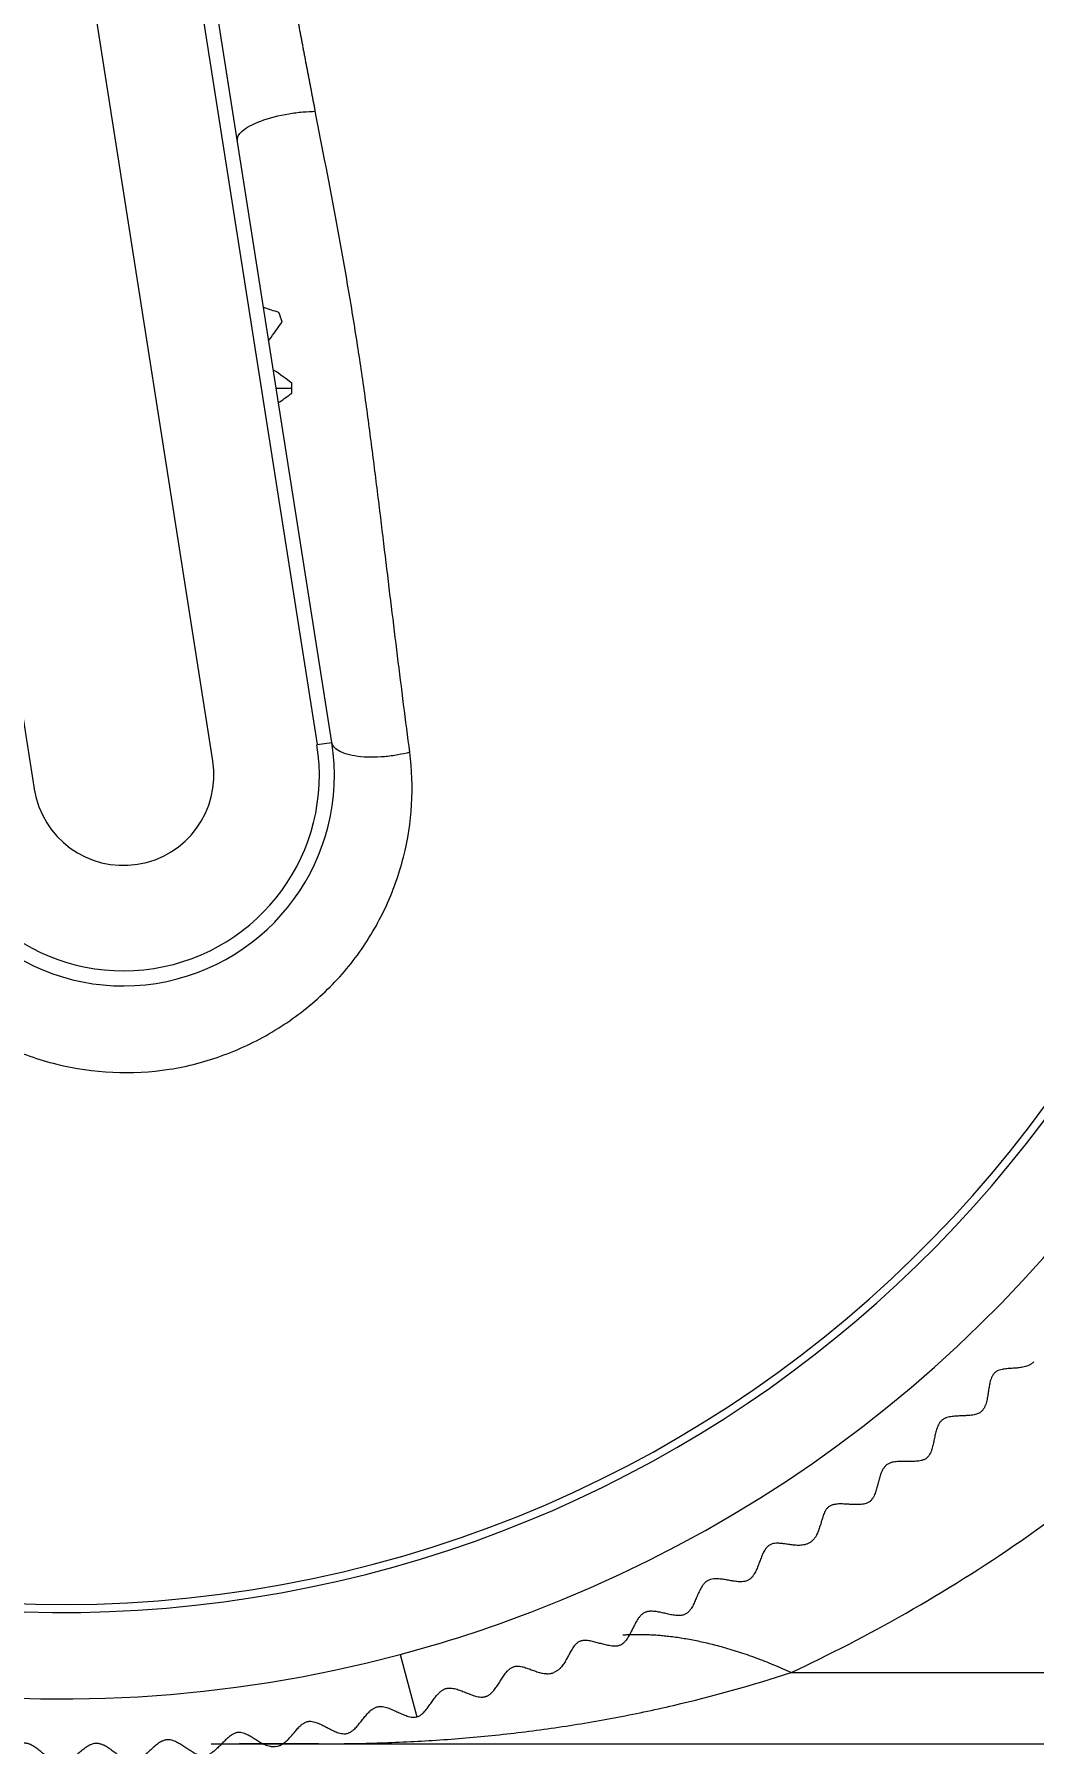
# Model space of a CAD drawing. Header units: millimetres. Extents: x -6909 to -4533, y -2578 to 782.
# Drawn here: x -4963.97 to -4947.39, y -1389.18 to -1360.81 of the extents above; entities that cross this region are included whole.
import ezdxf

# ---------------------------------------------------------------- set-up
doc = ezdxf.new("R2010")
doc.units = ezdxf.units.MM
doc.styles.get("Standard").update_dxf_attribs({"font": 'arial.ttf'})
doc.dimstyles.get("Standard").update_dxf_attribs({"dimtxt": 16, "dimasz": 16, "dimexe": 0.18, "dimexo": 0.0625, "dimgap": 3.5, "dimtad": 0, "dimdec": 1, "dimdsep": 46, "dimtxsty": 'Standard', "dimcen": 0.09, "dimclrd": 3, "dimclre": 3, "dimclrt": 3, "dimadec": 0, "dimazin": 0, "dimtfac": 1, "dimtdec": 1, "dimtofl": 0, "dimtmove": 0, "dimatfit": 3, "dimfxl": 1, "dimtolj": 1, "dimtzin": 0, "dimarcsym": 0})

# ---------------------------------------------------------------- blocks, each defined once
blk = doc.blocks.new('*D158')
at = {"color": 3, "lineweight": -2, "transparency": 16777216}
for p, q in [((-5035.062, -1299.136), (-5051.062, -1299.136)), ((-5035.062, -1373.323), (-5035.062, -1298.956)), ((-4918, -1299.136), (-5019.062, -1299.136)), ((-4902, -1393.622), (-4902, -1298.956))]:
    blk.add_line(p, q, dxfattribs=at)
at = {"color": 3, "lineweight": 18, "transparency": 16777216}
for points in [[(-5019.062, -1296.47), (-5019.062, -1301.803), (-5035.062, -1299.136)], [(-4918, -1296.47), (-4918, -1301.803), (-4902, -1299.136)]]:
    blk.add_solid(points, dxfattribs=at)
at = {"layer": 'Defpoints', "color": 0, "lineweight": 18, "transparency": 16777216}
for p in [(-4902, -1299.136), (-5035.062, -1373.386), (-4902, -1393.684)]:
    blk.add_point(p, dxfattribs=at)
at = {"color": 3, "lineweight": 18, "transparency": 16777216, "insert": (-5079.26, -1299.136), "char_height": 16, "attachment_point": 5}
blk.add_mtext('\\A1;133.1', dxfattribs=at)

msp = doc.modelspace()

# ---------------------------------------------------------------- linework, layer by layer
at = {"linetype": 'Continuous', "lineweight": 18}
for p, q in [((-4961.011, -1372.873), (-4964.885, -1348.175)), ((-4967.849, -1348.64), (-4963.975, -1373.338)), ((-4959.035, -1372.564), (-4962.661, -1349.45)), ((-4959.258, -1389.184), (-4902, -1389.184))]:
    msp.add_line(p, q, dxfattribs=at)
at = {"linetype": 'Continuous', "lineweight": 13}
for p, q in [((-4962.908, -1349.489), (-4959.282, -1372.602)), ((-4959.957, -1366.684), (-4959.7, -1366.684)), ((-4959.282, -1372.602), (-4959.035, -1372.564)), ((-4957.903, -1387.702), (-4957.627, -1388.737)), ((-4951.412, -1388), (-4902.494, -1388))]:
    msp.add_line(p, q, dxfattribs=at)
at = {"linetype": 'Continuous', "lineweight": 18}
for centre, radius, start, end in [((-4963.5, -1366.684), 21.75, 290.914, 104.914), ((-4963.5, -1366.684), 21.75, 104.914, 284.9124), ((-4963.5, -1366.684), 3.8, 16.7306, 19.2694), ((-4963.5, -1366.684), 3.8, 0, 1.2694), ((-4963.5, -1366.684), 3.8, 358.7306, 0), ((-4962.493, -1373.106), 3.5, 278.914, 8.914), ((-4962.493, -1373.106), 1.5, 188.914, 8.914), ((-4962.493, -1373.106), 3.5, 188.914, 278.914), ((-4963.5, -1366.684), 21.75, 284.9124, 290.914)]:
    msp.add_arc(centre, radius, start, end, dxfattribs=at)
at = {"linetype": 'Continuous', "lineweight": 13}
for centre, radius, start, end in [((-4963.5, -1366.684), 20.187, 8.914, 85.7398), ((-4963.5, -1366.684), 20.32, 278.914, 85.7398), ((-4963.5, -1366.684), 20.32, 112.0882, 278.914), ((-4963.5, -1366.684), 20.187, 278.914, 8.914), ((-4963.5, -1366.684), 20.187, 188.914, 278.914), ((-4962.493, -1373.106), 3.25, 278.914, 8.914), ((-4962.493, -1373.106), 3.25, 188.914, 278.914)]:
    msp.add_arc(centre, radius, start, end, dxfattribs=at)
at = {"linetype": 'Continuous', "lineweight": 18}
for points, knots in [([(-4965.527, -972.496), (-4965.525, -978.855), (-4965.381, -991.058), (-4964.772, -1008.622), (-4963.886, -1024.715), (-4962.81, -1039.416), (-4961.616, -1052.784), (-4960.368, -1064.87), (-4959.115, -1075.714), (-4957.793, -1086.218), (-4956.45, -1096.091), (-4955.149, -1105.05), (-4954.123, -1111.794), (-4953.38, -1116.523), (-4952.884, -1119.626), (-4952.484, -1122.097), (-4952.079, -1124.57), (-4951.597, -1127.476), (-4951.033, -1130.83), (-4950.384, -1134.629), (-4949.48, -1139.837), (-4948.286, -1146.553), (-4946.792, -1154.721), (-4945.172, -1163.347), (-4942.59, -1176.769), (-4938.861, -1195.43), (-4933.823, -1219.79), (-4929.131, -1242.149), (-4925.068, -1261.658), (-4921.87, -1277.241), (-4918.955, -1291.759), (-4916.346, -1305.107), (-4913.846, -1318.304), (-4911.516, -1331.073), (-4909.339, -1343.546), (-4907.56, -1354.213), (-4906.031, -1363.786), (-4904.615, -1373.024), (-4903.108, -1383.359), (-4901.468, -1395.35), (-4899.735, -1409.109), (-4897.972, -1424.713), (-4896.285, -1441.936), (-4894.804, -1460.262), (-4893.617, -1479.063), (-4892.77, -1497.949), (-4892.293, -1516.749), (-4892.219, -1533.792), (-4892.467, -1548.981), (-4892.942, -1562.292), (-4893.675, -1575.109), (-4894.638, -1586.947), (-4895.753, -1597.353), (-4896.907, -1606.053), (-4898.017, -1613.147), (-4898.94, -1618.319), (-4899.719, -1622.302), (-4900.531, -1626.175), (-4901.558, -1630.627), (-4902.868, -1635.672), (-4904.35, -1640.659), (-4905.972, -1645.297), (-4907.702, -1649.441), (-4909.399, -1652.768), (-4911.034, -1655.357), (-4912.231, -1656.904), (-4913.116, -1657.883), (-4913.839, -1658.592), (-4914.667, -1659.291), (-4915.668, -1659.96), (-4916.871, -1660.495), (-4917.776, -1660.638), (-4918.268, -1660.631)], [0, 0, 0, 0, 0.023949, 0.046088, 0.066568, 0.085487, 0.102899, 0.118833, 0.133296, 0.146286, 0.161296, 0.173638, 0.183277, 0.189363, 0.193434, 0.196311, 0.199768, 0.203866, 0.208609, 0.214, 0.220043, 0.230866, 0.24285, 0.255367, 0.268416, 0.301651, 0.337949, 0.377291, 0.402024, 0.425345, 0.446808, 0.466397, 0.484104, 0.504442, 0.52165, 0.537532, 0.549697, 0.561909, 0.576088, 0.59245, 0.611004, 0.631769, 0.654783, 0.678867, 0.702998, 0.727014, 0.750761, 0.774103, 0.791274, 0.808115, 0.824602, 0.840354, 0.854136, 0.865939, 0.87583, 0.883885, 0.888271, 0.89344, 0.901445, 0.909195, 0.918304, 0.927584, 0.93574, 0.945044, 0.952742, 0.959792, 0.963396, 0.967055, 0.971842, 0.978918, 0.988288, 1, 1, 1, 1]), ([(-4916.734, -1673.57), (-4915.784, -1673.489), (-4913.634, -1673.121), (-4910.545, -1671.999), (-4907.671, -1670.314), (-4905.5, -1668.603), (-4903.809, -1666.978), (-4902.417, -1665.435), (-4901.108, -1663.78), (-4899.823, -1661.949), (-4898.502, -1659.83), (-4897.008, -1657.115), (-4895.341, -1653.616), (-4893.528, -1649.125), (-4891.772, -1643.984), (-4890.214, -1638.672), (-4888.961, -1633.812), (-4888.012, -1629.74), (-4887.324, -1626.55), (-4886.619, -1623.086), (-4885.761, -1618.547), (-4884.671, -1612.075), (-4883.501, -1604.053), (-4882.324, -1594.357), (-4881.24, -1583.018), (-4880.352, -1570.445), (-4879.717, -1557.127), (-4879.269, -1540.648), (-4879.208, -1520.961), (-4879.727, -1498.181), (-4880.781, -1475.285), (-4882.318, -1452.615), (-4884.141, -1432.099), (-4886.039, -1414.295), (-4887.816, -1399.551), (-4889.524, -1386.632), (-4891.111, -1375.466), (-4892.578, -1365.695), (-4894.056, -1356.284), (-4895.647, -1346.57), (-4897.473, -1335.873), (-4899.571, -1324.063), (-4902.043, -1310.695), (-4904.932, -1295.656), (-4907.977, -1280.347), (-4911.109, -1264.98), (-4914.195, -1250.091), (-4917.332, -1235.091), (-4920.385, -1220.506), (-4923.291, -1206.536), (-4926.015, -1193.27), (-4928.551, -1180.682), (-4930.899, -1168.753), (-4933.079, -1157.353), (-4935.064, -1146.626), (-4936.784, -1136.995), (-4938.179, -1128.899), (-4939.135, -1123.167), (-4939.774, -1119.261), (-4940.306, -1115.957), (-4941.027, -1111.403), (-4942.035, -1104.842), (-4943.308, -1096.177), (-4944.641, -1086.51), (-4945.968, -1076.135), (-4947.235, -1065.358), (-4948.505, -1053.298), (-4949.726, -1039.916), (-4950.831, -1025.159), (-4951.744, -1008.966), (-4952.375, -991.25), (-4952.525, -978.925), (-4952.527, -972.496)], [0, 0, 0, 0, 0.007703, 0.017505, 0.025232, 0.032124, 0.0369, 0.041586, 0.046214, 0.05085, 0.055998, 0.06178, 0.069362, 0.077905, 0.087425, 0.096391, 0.103992, 0.110154, 0.114819, 0.118111, 0.125323, 0.134347, 0.14525, 0.158093, 0.172941, 0.189344, 0.206113, 0.223193, 0.251101, 0.279592, 0.308458, 0.337449, 0.366062, 0.387858, 0.407418, 0.424772, 0.439935, 0.452915, 0.464954, 0.478946, 0.493523, 0.510053, 0.529196, 0.550945, 0.575287, 0.596213, 0.618686, 0.64123, 0.662832, 0.683485, 0.703183, 0.721453, 0.738821, 0.755295, 0.770884, 0.784956, 0.796369, 0.805138, 0.809045, 0.812715, 0.818929, 0.827983, 0.839845, 0.854474, 0.867237, 0.881519, 0.897312, 0.914617, 0.933459, 0.953893, 0.976019, 1, 1, 1, 1]), ([(-4959.31, -1362.09), (-4959.314, -1362.066), (-4959.323, -1362.02), (-4959.336, -1361.95), (-4959.35, -1361.881), (-4959.363, -1361.812), (-4959.376, -1361.742), (-4959.389, -1361.673), (-4959.402, -1361.604), (-4959.416, -1361.536), (-4959.429, -1361.467), (-4959.442, -1361.398), (-4959.455, -1361.33), (-4959.468, -1361.262), (-4959.481, -1361.193), (-4959.494, -1361.125), (-4959.507, -1361.057), (-4959.52, -1360.99), (-4959.532, -1360.922), (-4959.545, -1360.854), (-4959.558, -1360.787), (-4959.571, -1360.719), (-4959.584, -1360.652), (-4959.596, -1360.585), (-4959.609, -1360.518), (-4959.622, -1360.451), (-4959.634, -1360.384), (-4959.647, -1360.317), (-4959.66, -1360.25), (-4959.672, -1360.183), (-4959.685, -1360.117), (-4959.697, -1360.05), (-4959.71, -1359.984), (-4959.722, -1359.917), (-4959.735, -1359.851), (-4959.747, -1359.785), (-4959.76, -1359.719), (-4959.772, -1359.653), (-4959.784, -1359.587), (-4959.797, -1359.521), (-4959.809, -1359.455), (-4959.821, -1359.389), (-4959.834, -1359.323), (-4959.846, -1359.257), (-4959.858, -1359.192), (-4959.87, -1359.126), (-4959.883, -1359.061), (-4959.895, -1358.995), (-4959.907, -1358.93), (-4959.919, -1358.864), (-4959.931, -1358.799), (-4959.943, -1358.733), (-4959.955, -1358.668), (-4959.967, -1358.603), (-4959.98, -1358.537), (-4959.992, -1358.472), (-4960.004, -1358.407), (-4960.016, -1358.342), (-4960.028, -1358.277), (-4960.04, -1358.212), (-4960.052, -1358.147), (-4960.064, -1358.082), (-4960.075, -1358.017), (-4960.087, -1357.952), (-4960.099, -1357.887), (-4960.111, -1357.822), (-4960.123, -1357.757), (-4960.135, -1357.692), (-4960.147, -1357.627), (-4960.159, -1357.563), (-4960.171, -1357.498), (-4960.182, -1357.433), (-4960.194, -1357.369), (-4960.206, -1357.304), (-4960.218, -1357.239), (-4960.23, -1357.175), (-4960.255, -1357.038), (-4960.295, -1356.816), (-4960.352, -1356.498), (-4960.415, -1356.143), (-4960.483, -1355.753), (-4960.557, -1355.327), (-4960.637, -1354.865), (-4960.721, -1354.368), (-4960.812, -1353.834), (-4960.907, -1353.266), (-4961.008, -1352.661), (-4961.114, -1352.02), (-4961.226, -1351.344), (-4961.342, -1350.633), (-4961.464, -1349.885), (-4961.591, -1349.102), (-4961.723, -1348.284), (-4961.86, -1347.43), (-4961.953, -1346.849), (-4962.001, -1346.553)], [0, 0, 0, 0, 0.004301, 0.008597, 0.012888, 0.017174, 0.021455, 0.025732, 0.030005, 0.034273, 0.038537, 0.042797, 0.047053, 0.051306, 0.055554, 0.059798, 0.06404, 0.068277, 0.072511, 0.076742, 0.080969, 0.085194, 0.089415, 0.093634, 0.097849, 0.102062, 0.106272, 0.110479, 0.114684, 0.118886, 0.123086, 0.127283, 0.131479, 0.135672, 0.139863, 0.144052, 0.148238, 0.152423, 0.156607, 0.160788, 0.164968, 0.169146, 0.173322, 0.177497, 0.181671, 0.185843, 0.190014, 0.194183, 0.198352, 0.202519, 0.206686, 0.210851, 0.215016, 0.219179, 0.223342, 0.227504, 0.231664, 0.235824, 0.239983, 0.244141, 0.248299, 0.252455, 0.256611, 0.260765, 0.264919, 0.269072, 0.273225, 0.277376, 0.281527, 0.285677, 0.289826, 0.293975, 0.298123, 0.30227, 0.306416, 0.310562, 0.314707, 0.33283, 0.353308, 0.376136, 0.40131, 0.42883, 0.458693, 0.4909, 0.525452, 0.562352, 0.601599, 0.643193, 0.687135, 0.733421, 0.782052, 0.833024, 0.886338, 0.941996, 1, 1, 1, 1]), ([(-4958.617, -1365.918), (-4958.643, -1365.753), (-4958.669, -1365.588), (-4958.723, -1365.259), (-4958.806, -1364.767), (-4958.894, -1364.28), (-4959.072, -1363.318), (-4959.194, -1362.691), (-4959.31, -1362.09)], [0, 0, 0, 0, 0.125, 0.125, 0.25, 0.5, 0.5, 1, 1, 1, 1]), ([(-4960.079, -1365.891), (-4960.077, -1365.887), (-4960.074, -1365.883), (-4960.001, -1365.782), (-4959.931, -1365.686), (-4959.861, -1365.59)], [0, 0, 0, 0, 0.035855, 0.035855, 1, 1, 1, 1]), ([(-4959.701, -1366.6), (-4959.797, -1366.531), (-4959.893, -1366.461), (-4959.991, -1366.39), (-4959.991, -1366.39), (-4959.991, -1366.39)], [0, 0, 0, 0, 0.998345, 0.998345, 1, 1, 1, 1]), ([(-4959.919, -1366.927), (-4959.912, -1366.922), (-4959.84, -1366.87), (-4959.768, -1366.817), (-4959.701, -1366.769)], [0, 0, 0, 0, 0.091927, 1, 1, 1, 1]), ([(-4947.387, -1382.846), (-4947.399, -1382.857), (-4947.411, -1382.867), (-4947.431, -1382.881), (-4947.437, -1382.885), (-4947.451, -1382.893), (-4947.458, -1382.897), (-4947.478, -1382.907), (-4947.492, -1382.912), (-4947.52, -1382.922), (-4947.534, -1382.926), (-4947.576, -1382.936), (-4947.604, -1382.941), (-4947.658, -1382.947), (-4947.685, -1382.949), (-4947.739, -1382.953), (-4947.766, -1382.955), (-4947.819, -1382.958), (-4947.847, -1382.961), (-4947.888, -1382.967), (-4947.901, -1382.969), (-4947.929, -1382.975), (-4947.943, -1382.978), (-4947.971, -1382.988), (-4947.985, -1382.994), (-4948.005, -1383.005), (-4948.012, -1383.009), (-4948.025, -1383.018), (-4948.031, -1383.023), (-4948.043, -1383.034), (-4948.048, -1383.04), (-4948.058, -1383.053), (-4948.063, -1383.059), (-4948.075, -1383.079), (-4948.082, -1383.093), (-4948.094, -1383.12), (-4948.099, -1383.133), (-4948.108, -1383.161), (-4948.111, -1383.174), (-4948.118, -1383.201), (-4948.121, -1383.215), (-4948.126, -1383.242), (-4948.128, -1383.255), (-4948.135, -1383.296), (-4948.139, -1383.323), (-4948.147, -1383.376), (-4948.151, -1383.403), (-4948.161, -1383.457), (-4948.166, -1383.484), (-4948.177, -1383.524), (-4948.181, -1383.538), (-4948.188, -1383.558), (-4948.19, -1383.565), (-4948.196, -1383.578), (-4948.199, -1383.585), (-4948.208, -1383.606), (-4948.216, -1383.619), (-4948.234, -1383.645), (-4948.244, -1383.657), (-4948.262, -1383.673), (-4948.268, -1383.678), (-4948.281, -1383.687), (-4948.288, -1383.691), (-4948.309, -1383.702), (-4948.323, -1383.708), (-4948.351, -1383.717), (-4948.365, -1383.721), (-4948.393, -1383.727), (-4948.407, -1383.729), (-4948.448, -1383.735), (-4948.475, -1383.737), (-4948.529, -1383.74), (-4948.556, -1383.741), (-4948.61, -1383.743), (-4948.636, -1383.744), (-4948.69, -1383.747), (-4948.717, -1383.749), (-4948.758, -1383.754), (-4948.772, -1383.757), (-4948.8, -1383.762), (-4948.814, -1383.766), (-4948.835, -1383.773), (-4948.843, -1383.775), (-4948.857, -1383.781), (-4948.871, -1383.787), (-4948.885, -1383.795), (-4948.899, -1383.804), (-4948.905, -1383.809), (-4948.918, -1383.819), (-4948.924, -1383.825), (-4948.935, -1383.837), (-4948.94, -1383.843), (-4948.95, -1383.855), (-4948.954, -1383.862), (-4948.962, -1383.875), (-4948.966, -1383.882), (-4948.977, -1383.902), (-4948.983, -1383.915), (-4948.993, -1383.942), (-4948.998, -1383.956), (-4949.01, -1383.996), (-4949.017, -1384.023), (-4949.029, -1384.077), (-4949.034, -1384.104), (-4949.045, -1384.158), (-4949.05, -1384.184), (-4949.062, -1384.238), (-4949.069, -1384.265), (-4949.082, -1384.306), (-4949.086, -1384.319), (-4949.097, -1384.346), (-4949.103, -1384.36), (-4949.118, -1384.387), (-4949.126, -1384.4), (-4949.141, -1384.418), (-4949.146, -1384.424), (-4949.157, -1384.435), (-4949.164, -1384.441), (-4949.177, -1384.45), (-4949.183, -1384.455), (-4949.197, -1384.463), (-4949.204, -1384.466), (-4949.219, -1384.472), (-4949.226, -1384.475), (-4949.241, -1384.48), (-4949.248, -1384.482), (-4949.27, -1384.487), (-4949.284, -1384.49), (-4949.313, -1384.494), (-4949.327, -1384.495), (-4949.369, -1384.499), (-4949.396, -1384.499), (-4949.451, -1384.499), (-4949.478, -1384.499), (-4949.532, -1384.498), (-4949.56, -1384.497), (-4949.615, -1384.498), (-4949.643, -1384.499), (-4949.685, -1384.504), (-4949.699, -1384.506), (-4949.72, -1384.51), (-4949.728, -1384.511), (-4949.742, -1384.515), (-4949.75, -1384.517), (-4949.764, -1384.521), (-4949.771, -1384.524), (-4949.786, -1384.529), (-4949.793, -1384.533), (-4949.807, -1384.54), (-4949.814, -1384.544), (-4949.827, -1384.553), (-4949.834, -1384.558), (-4949.846, -1384.569), (-4949.851, -1384.574), (-4949.862, -1384.586), (-4949.867, -1384.592), (-4949.881, -1384.611), (-4949.889, -1384.624), (-4949.903, -1384.65), (-4949.909, -1384.663), (-4949.921, -1384.689), (-4949.926, -1384.703), (-4949.939, -1384.742), (-4949.947, -1384.768), (-4949.961, -1384.821), (-4949.968, -1384.847), (-4949.981, -1384.899), (-4949.988, -1384.926), (-4950.002, -1384.978), (-4950.011, -1385.004), (-4950.026, -1385.043), (-4950.031, -1385.056), (-4950.041, -1385.076), (-4950.044, -1385.082), (-4950.051, -1385.095), (-4950.055, -1385.102), (-4950.063, -1385.114), (-4950.068, -1385.121), (-4950.077, -1385.133), (-4950.082, -1385.139), (-4950.093, -1385.15), (-4950.099, -1385.156), (-4950.111, -1385.166), (-4950.118, -1385.17), (-4950.131, -1385.179), (-4950.138, -1385.183), (-4950.153, -1385.189), (-4950.16, -1385.192), (-4950.182, -1385.2), (-4950.196, -1385.204), (-4950.225, -1385.209), (-4950.24, -1385.211), (-4950.268, -1385.214), (-4950.282, -1385.215), (-4950.324, -1385.216), (-4950.351, -1385.215), (-4950.405, -1385.213), (-4950.432, -1385.211), (-4950.486, -1385.208), (-4950.513, -1385.206), (-4950.567, -1385.204), (-4950.594, -1385.203), (-4950.636, -1385.205), (-4950.65, -1385.206), (-4950.679, -1385.209), (-4950.693, -1385.211), (-4950.715, -1385.216), (-4950.722, -1385.218), (-4950.737, -1385.223), (-4950.744, -1385.225), (-4950.758, -1385.231), (-4950.765, -1385.235), (-4950.779, -1385.243), (-4950.786, -1385.247), (-4950.798, -1385.257), (-4950.804, -1385.263), (-4950.815, -1385.274), (-4950.82, -1385.279), (-4950.83, -1385.291), (-4950.834, -1385.298), (-4950.842, -1385.31), (-4950.846, -1385.316), (-4950.857, -1385.335), (-4950.863, -1385.348), (-4950.874, -1385.373), (-4950.879, -1385.386), (-4950.892, -1385.425), (-4950.9, -1385.45), (-4950.915, -1385.501), (-4950.922, -1385.527), (-4950.937, -1385.578), (-4950.945, -1385.604), (-4950.963, -1385.655), (-4950.973, -1385.68), (-4950.991, -1385.718), (-4950.998, -1385.731), (-4951.013, -1385.756), (-4951.022, -1385.768), (-4951.04, -1385.792), (-4951.051, -1385.803), (-4951.074, -1385.824), (-4951.086, -1385.834), (-4951.1, -1385.843)], [0, 0, 0, 0, 0.007812, 0.007812, 0.011719, 0.011719, 0.015625, 0.015625, 0.023437, 0.023437, 0.03125, 0.03125, 0.046875, 0.046875, 0.0625, 0.0625, 0.078125, 0.078125, 0.09375, 0.09375, 0.101562, 0.101562, 0.109375, 0.109375, 0.117187, 0.117187, 0.121094, 0.121094, 0.125, 0.125, 0.128906, 0.128906, 0.132812, 0.132812, 0.140625, 0.140625, 0.148437, 0.148437, 0.15625, 0.15625, 0.164062, 0.164062, 0.171875, 0.171875, 0.1875, 0.1875, 0.203125, 0.203125, 0.21875, 0.21875, 0.226562, 0.226562, 0.230469, 0.230469, 0.234375, 0.234375, 0.242187, 0.242187, 0.25, 0.25, 0.253906, 0.253906, 0.257812, 0.257812, 0.265625, 0.265625, 0.273437, 0.273437, 0.28125, 0.28125, 0.296875, 0.296875, 0.3125, 0.3125, 0.328125, 0.328125, 0.34375, 0.34375, 0.351562, 0.351562, 0.359375, 0.359375, 0.363281, 0.363281, 0.367187, 0.371094, 0.371094, 0.375, 0.375, 0.378906, 0.378906, 0.382812, 0.382812, 0.386719, 0.386719, 0.390625, 0.390625, 0.398437, 0.398437, 0.40625, 0.40625, 0.421875, 0.421875, 0.4375, 0.4375, 0.453125, 0.453125, 0.46875, 0.46875, 0.476562, 0.476562, 0.484375, 0.484375, 0.492187, 0.492187, 0.496094, 0.496094, 0.5, 0.5, 0.503906, 0.503906, 0.507812, 0.507812, 0.511719, 0.511719, 0.515625, 0.515625, 0.523437, 0.523437, 0.53125, 0.53125, 0.546875, 0.546875, 0.5625, 0.5625, 0.578125, 0.578125, 0.59375, 0.59375, 0.601562, 0.601562, 0.605469, 0.605469, 0.609375, 0.609375, 0.613281, 0.613281, 0.617187, 0.617187, 0.621094, 0.621094, 0.625, 0.625, 0.628906, 0.628906, 0.632812, 0.632812, 0.640625, 0.640625, 0.648437, 0.648437, 0.65625, 0.65625, 0.671875, 0.671875, 0.6875, 0.6875, 0.703125, 0.703125, 0.71875, 0.71875, 0.726562, 0.726562, 0.730469, 0.730469, 0.734375, 0.734375, 0.738281, 0.738281, 0.742187, 0.742187, 0.746094, 0.746094, 0.75, 0.75, 0.753906, 0.753906, 0.757812, 0.757812, 0.765625, 0.765625, 0.773438, 0.773438, 0.78125, 0.78125, 0.796875, 0.796875, 0.8125, 0.8125, 0.828125, 0.828125, 0.84375, 0.84375, 0.851563, 0.851563, 0.859375, 0.859375, 0.863281, 0.863281, 0.867188, 0.867188, 0.871094, 0.871094, 0.875, 0.875, 0.878906, 0.878906, 0.882813, 0.882813, 0.886719, 0.886719, 0.890625, 0.890625, 0.898438, 0.898438, 0.90625, 0.90625, 0.921875, 0.921875, 0.9375, 0.9375, 0.953125, 0.953125, 0.96875, 0.96875, 0.976563, 0.976563, 0.984375, 0.984375, 0.992188, 0.992188, 1, 1, 1, 1]), ([(-4951.1, -1385.843), (-4951.113, -1385.852), (-4951.127, -1385.859), (-4951.149, -1385.868), (-4951.157, -1385.871), (-4951.171, -1385.876), (-4951.179, -1385.878), (-4951.201, -1385.883), (-4951.216, -1385.886), (-4951.245, -1385.89), (-4951.26, -1385.891), (-4951.303, -1385.892), (-4951.331, -1385.89), (-4951.385, -1385.886), (-4951.412, -1385.882), (-4951.465, -1385.875), (-4951.492, -1385.871), (-4951.545, -1385.863), (-4951.572, -1385.86), (-4951.614, -1385.857), (-4951.628, -1385.856), (-4951.656, -1385.856), (-4951.67, -1385.857), (-4951.7, -1385.86), (-4951.714, -1385.863), (-4951.737, -1385.869), (-4951.744, -1385.872), (-4951.759, -1385.879), (-4951.766, -1385.882), (-4951.779, -1385.89), (-4951.786, -1385.895), (-4951.799, -1385.905), (-4951.804, -1385.91), (-4951.821, -1385.927), (-4951.83, -1385.939), (-4951.848, -1385.963), (-4951.855, -1385.975), (-4951.869, -1386), (-4951.876, -1386.013), (-4951.888, -1386.038), (-4951.893, -1386.051), (-4951.904, -1386.076), (-4951.909, -1386.089), (-4951.924, -1386.127), (-4951.934, -1386.152), (-4951.953, -1386.203), (-4951.962, -1386.228), (-4951.983, -1386.279), (-4951.994, -1386.304), (-4952.012, -1386.341), (-4952.019, -1386.354), (-4952.03, -1386.372), (-4952.034, -1386.378), (-4952.042, -1386.39), (-4952.046, -1386.396), (-4952.06, -1386.414), (-4952.07, -1386.426), (-4952.087, -1386.442), (-4952.093, -1386.447), (-4952.105, -1386.457), (-4952.112, -1386.461), (-4952.126, -1386.469), (-4952.133, -1386.473), (-4952.148, -1386.479), (-4952.155, -1386.482), (-4952.17, -1386.486), (-4952.178, -1386.488), (-4952.193, -1386.491), (-4952.2, -1386.492), (-4952.222, -1386.494), (-4952.237, -1386.495), (-4952.265, -1386.495), (-4952.279, -1386.495), (-4952.321, -1386.492), (-4952.348, -1386.488), (-4952.401, -1386.48), (-4952.427, -1386.475), (-4952.48, -1386.466), (-4952.507, -1386.461), (-4952.56, -1386.453), (-4952.587, -1386.45), (-4952.628, -1386.446), (-4952.642, -1386.446), (-4952.67, -1386.445), (-4952.685, -1386.446), (-4952.714, -1386.449), (-4952.73, -1386.451), (-4952.753, -1386.457), (-4952.76, -1386.459), (-4952.775, -1386.465), (-4952.783, -1386.468), (-4952.797, -1386.476), (-4952.804, -1386.48), (-4952.818, -1386.489), (-4952.824, -1386.494), (-4952.836, -1386.504), (-4952.842, -1386.509), (-4952.853, -1386.521), (-4952.858, -1386.526), (-4952.873, -1386.544), (-4952.881, -1386.556), (-4952.897, -1386.58), (-4952.905, -1386.592), (-4952.926, -1386.629), (-4952.938, -1386.654), (-4952.961, -1386.704), (-4952.972, -1386.729), (-4952.993, -1386.779), (-4953.004, -1386.805), (-4953.027, -1386.855), (-4953.039, -1386.879), (-4953.059, -1386.917), (-4953.067, -1386.929), (-4953.083, -1386.953), (-4953.091, -1386.965), (-4953.111, -1386.988), (-4953.121, -1386.999), (-4953.139, -1387.015), (-4953.146, -1387.019), (-4953.159, -1387.028), (-4953.166, -1387.032), (-4953.181, -1387.039), (-4953.189, -1387.042), (-4953.204, -1387.047), (-4953.211, -1387.049), (-4953.227, -1387.052), (-4953.235, -1387.054), (-4953.25, -1387.055), (-4953.257, -1387.056), (-4953.28, -1387.057), (-4953.294, -1387.057), (-4953.323, -1387.055), (-4953.337, -1387.053), (-4953.379, -1387.048), (-4953.406, -1387.043), (-4953.459, -1387.031), (-4953.486, -1387.025), (-4953.539, -1387.013), (-4953.565, -1387.007), (-4953.619, -1386.996), (-4953.647, -1386.992), (-4953.689, -1386.987), (-4953.703, -1386.986), (-4953.725, -1386.985), (-4953.732, -1386.985), (-4953.747, -1386.985), (-4953.755, -1386.986), (-4953.77, -1386.987), (-4953.777, -1386.988), (-4953.793, -1386.99), (-4953.8, -1386.992), (-4953.816, -1386.996), (-4953.823, -1386.998), (-4953.838, -1387.004), (-4953.845, -1387.008), (-4953.867, -1387.019), (-4953.88, -1387.028), (-4953.904, -1387.049), (-4953.914, -1387.059), (-4953.934, -1387.082), (-4953.943, -1387.093), (-4953.959, -1387.117), (-4953.967, -1387.129), (-4953.989, -1387.165), (-4954.002, -1387.189), (-4954.026, -1387.237), (-4954.038, -1387.261), (-4954.062, -1387.31), (-4954.074, -1387.334), (-4954.099, -1387.382), (-4954.113, -1387.406), (-4954.135, -1387.441), (-4954.143, -1387.452), (-4954.156, -1387.47), (-4954.161, -1387.475), (-4954.17, -1387.486), (-4954.175, -1387.492), (-4954.191, -1387.508), (-4954.203, -1387.518), (-4954.222, -1387.532), (-4954.229, -1387.536), (-4954.243, -1387.544), (-4954.25, -1387.547), (-4954.265, -1387.553), (-4954.273, -1387.555), (-4954.288, -1387.559), (-4954.296, -1387.561), (-4954.319, -1387.564), (-4954.334, -1387.565), (-4954.363, -1387.565), (-4954.378, -1387.564), (-4954.406, -1387.56), (-4954.42, -1387.558), (-4954.461, -1387.551), (-4954.488, -1387.545), (-4954.54, -1387.531), (-4954.566, -1387.524), (-4954.618, -1387.51), (-4954.644, -1387.502), (-4954.696, -1387.489), (-4954.723, -1387.483), (-4954.764, -1387.475), (-4954.778, -1387.473), (-4954.806, -1387.47), (-4954.821, -1387.469), (-4954.843, -1387.469), (-4954.85, -1387.47), (-4954.865, -1387.471), (-4954.873, -1387.472), (-4954.888, -1387.474), (-4954.896, -1387.476), (-4954.908, -1387.48), (-4954.911, -1387.481), (-4954.919, -1387.484), (-4954.923, -1387.485), (-4954.934, -1387.49), (-4954.941, -1387.494), (-4954.954, -1387.502), (-4954.96, -1387.507), (-4954.979, -1387.521), (-4954.989, -1387.532), (-4955.009, -1387.554), (-4955.018, -1387.565), (-4955.034, -1387.588), (-4955.042, -1387.6), (-4955.063, -1387.635), (-4955.076, -1387.658), (-4955.101, -1387.705), (-4955.114, -1387.729), (-4955.139, -1387.776), (-4955.152, -1387.8), (-4955.18, -1387.846), (-4955.195, -1387.869), (-4955.222, -1387.902), (-4955.231, -1387.913), (-4955.251, -1387.935), (-4955.262, -1387.945), (-4955.285, -1387.964), (-4955.298, -1387.973), (-4955.318, -1387.985), (-4955.325, -1387.989), (-4955.339, -1387.996), (-4955.346, -1387.999), (-4955.354, -1388.002)], [0, 0, 0, 0, 0.007812, 0.007812, 0.011719, 0.011719, 0.015625, 0.015625, 0.023437, 0.023437, 0.03125, 0.03125, 0.046875, 0.046875, 0.0625, 0.0625, 0.078125, 0.078125, 0.09375, 0.09375, 0.101562, 0.101562, 0.109375, 0.109375, 0.117187, 0.117187, 0.121094, 0.121094, 0.125, 0.125, 0.128906, 0.128906, 0.132812, 0.132812, 0.140625, 0.140625, 0.148437, 0.148437, 0.15625, 0.15625, 0.164062, 0.164062, 0.171875, 0.171875, 0.1875, 0.1875, 0.203125, 0.203125, 0.21875, 0.21875, 0.226562, 0.226562, 0.230469, 0.230469, 0.234375, 0.234375, 0.242187, 0.242187, 0.246094, 0.246094, 0.25, 0.25, 0.253906, 0.253906, 0.257812, 0.257812, 0.261719, 0.261719, 0.265625, 0.265625, 0.273437, 0.273437, 0.28125, 0.28125, 0.296875, 0.296875, 0.3125, 0.3125, 0.328125, 0.328125, 0.34375, 0.34375, 0.351562, 0.351562, 0.359375, 0.359375, 0.367187, 0.367187, 0.371094, 0.371094, 0.375, 0.375, 0.378906, 0.378906, 0.382812, 0.382812, 0.386719, 0.386719, 0.390625, 0.390625, 0.398437, 0.398437, 0.40625, 0.40625, 0.421875, 0.421875, 0.4375, 0.4375, 0.453125, 0.453125, 0.46875, 0.46875, 0.476562, 0.476562, 0.484375, 0.484375, 0.492187, 0.492187, 0.496094, 0.496094, 0.5, 0.5, 0.503906, 0.503906, 0.507812, 0.507812, 0.511719, 0.511719, 0.515625, 0.515625, 0.523437, 0.523437, 0.53125, 0.53125, 0.546875, 0.546875, 0.5625, 0.5625, 0.578125, 0.578125, 0.59375, 0.59375, 0.601562, 0.601562, 0.605469, 0.605469, 0.609375, 0.609375, 0.613281, 0.613281, 0.617187, 0.617187, 0.621094, 0.621094, 0.625, 0.625, 0.632812, 0.632812, 0.640625, 0.640625, 0.648437, 0.648437, 0.65625, 0.65625, 0.671875, 0.671875, 0.6875, 0.6875, 0.703125, 0.703125, 0.71875, 0.71875, 0.726562, 0.726562, 0.730469, 0.730469, 0.734375, 0.734375, 0.742187, 0.742187, 0.746094, 0.746094, 0.75, 0.75, 0.753906, 0.753906, 0.757812, 0.757812, 0.765625, 0.765625, 0.773437, 0.773437, 0.78125, 0.78125, 0.796875, 0.796875, 0.8125, 0.8125, 0.828125, 0.828125, 0.84375, 0.84375, 0.851562, 0.851562, 0.859375, 0.859375, 0.863281, 0.863281, 0.867187, 0.867187, 0.871094, 0.871094, 0.873047, 0.873047, 0.875, 0.875, 0.878906, 0.878906, 0.882812, 0.882812, 0.890625, 0.890625, 0.898437, 0.898437, 0.90625, 0.90625, 0.921875, 0.921875, 0.9375, 0.9375, 0.953125, 0.953125, 0.96875, 0.96875, 0.976562, 0.976562, 0.984375, 0.984375, 0.992187, 0.992187, 0.996094, 0.996094, 1, 1, 1, 1]), ([(-4957.627, -1388.737), (-4957.611, -1388.733), (-4957.597, -1388.727), (-4957.576, -1388.715), (-4957.569, -1388.711), (-4957.556, -1388.702), (-4957.55, -1388.698), (-4957.533, -1388.684), (-4957.522, -1388.674), (-4957.501, -1388.653), (-4957.492, -1388.643), (-4957.464, -1388.611), (-4957.447, -1388.589), (-4957.415, -1388.545), (-4957.399, -1388.522), (-4957.367, -1388.478), (-4957.352, -1388.456), (-4957.319, -1388.412), (-4957.302, -1388.39), (-4957.273, -1388.358), (-4957.263, -1388.347), (-4957.242, -1388.327), (-4957.231, -1388.317), (-4957.213, -1388.304), (-4957.207, -1388.299), (-4957.194, -1388.291), (-4957.187, -1388.287), (-4957.173, -1388.279), (-4957.166, -1388.276), (-4957.151, -1388.27), (-4957.143, -1388.268), (-4957.128, -1388.264), (-4957.12, -1388.262), (-4957.104, -1388.26), (-4957.096, -1388.259), (-4957.081, -1388.259), (-4957.073, -1388.259), (-4957.058, -1388.26), (-4957.05, -1388.26), (-4957.028, -1388.263), (-4957.014, -1388.266), (-4956.986, -1388.272), (-4956.972, -1388.276), (-4956.932, -1388.288), (-4956.906, -1388.297), (-4956.855, -1388.316), (-4956.83, -1388.326), (-4956.78, -1388.347), (-4956.755, -1388.357), (-4956.704, -1388.376), (-4956.678, -1388.385), (-4956.637, -1388.396), (-4956.623, -1388.4), (-4956.595, -1388.405), (-4956.58, -1388.407), (-4956.557, -1388.409), (-4956.55, -1388.409), (-4956.534, -1388.409), (-4956.527, -1388.408), (-4956.511, -1388.407), (-4956.503, -1388.405), (-4956.491, -1388.403), (-4956.487, -1388.402), (-4956.48, -1388.399), (-4956.468, -1388.395), (-4956.457, -1388.39), (-4956.443, -1388.383), (-4956.436, -1388.379), (-4956.417, -1388.366), (-4956.405, -1388.356), (-4956.383, -1388.336), (-4956.373, -1388.326), (-4956.354, -1388.304), (-4956.345, -1388.294), (-4956.319, -1388.261), (-4956.304, -1388.238), (-4956.273, -1388.193), (-4956.259, -1388.17), (-4956.23, -1388.125), (-4956.215, -1388.102), (-4956.185, -1388.057), (-4956.169, -1388.034), (-4956.143, -1388.001), (-4956.134, -1387.99), (-4956.115, -1387.969), (-4956.104, -1387.959), (-4956.087, -1387.944), (-4956.081, -1387.939), (-4956.069, -1387.93), (-4956.063, -1387.925), (-4956.049, -1387.917), (-4956.042, -1387.914), (-4956.027, -1387.907), (-4956.02, -1387.904), (-4956.005, -1387.9), (-4955.997, -1387.898), (-4955.981, -1387.896), (-4955.973, -1387.895), (-4955.958, -1387.895), (-4955.951, -1387.895), (-4955.936, -1387.895), (-4955.928, -1387.896), (-4955.907, -1387.899), (-4955.893, -1387.901), (-4955.866, -1387.908), (-4955.852, -1387.911), (-4955.813, -1387.923), (-4955.788, -1387.932), (-4955.738, -1387.95), (-4955.713, -1387.959), (-4955.663, -1387.977), (-4955.638, -1387.986), (-4955.599, -1387.998), (-4955.586, -1388.002), (-4955.559, -1388.008), (-4955.546, -1388.011), (-4955.518, -1388.016), (-4955.504, -1388.018), (-4955.483, -1388.02), (-4955.475, -1388.02), (-4955.46, -1388.021), (-4955.453, -1388.021), (-4955.43, -1388.02), (-4955.415, -1388.018), (-4955.392, -1388.014), (-4955.384, -1388.012), (-4955.369, -1388.008), (-4955.361, -1388.005), (-4955.354, -1388.002)], [0, 0, 0, 0, 0.015625, 0.015625, 0.023437, 0.023437, 0.03125, 0.03125, 0.046875, 0.046875, 0.0625, 0.0625, 0.09375, 0.09375, 0.125, 0.125, 0.15625, 0.15625, 0.1875, 0.1875, 0.203125, 0.203125, 0.21875, 0.21875, 0.226562, 0.226562, 0.234375, 0.234375, 0.242187, 0.242187, 0.25, 0.25, 0.257812, 0.257812, 0.265625, 0.265625, 0.273437, 0.273437, 0.28125, 0.28125, 0.296875, 0.296875, 0.3125, 0.3125, 0.34375, 0.34375, 0.375, 0.375, 0.40625, 0.40625, 0.4375, 0.4375, 0.453125, 0.453125, 0.46875, 0.46875, 0.476562, 0.476562, 0.484375, 0.484375, 0.492187, 0.492187, 0.496094, 0.496094, 0.5, 0.507812, 0.507812, 0.515625, 0.515625, 0.53125, 0.53125, 0.546875, 0.546875, 0.5625, 0.5625, 0.59375, 0.59375, 0.625, 0.625, 0.65625, 0.65625, 0.6875, 0.6875, 0.703125, 0.703125, 0.71875, 0.71875, 0.726562, 0.726562, 0.734375, 0.734375, 0.742187, 0.742187, 0.75, 0.75, 0.757812, 0.757812, 0.765625, 0.765625, 0.773437, 0.773437, 0.78125, 0.78125, 0.796875, 0.796875, 0.8125, 0.8125, 0.84375, 0.84375, 0.875, 0.875, 0.90625, 0.90625, 0.921875, 0.921875, 0.9375, 0.9375, 0.953125, 0.953125, 0.960937, 0.960937, 0.96875, 0.96875, 0.984375, 0.984375, 0.992187, 0.992187, 1, 1, 1, 1]), ([(-4959.964, -1389.23), (-4959.948, -1389.228), (-4959.932, -1389.224), (-4959.91, -1389.216), (-4959.903, -1389.213), (-4959.888, -1389.207), (-4959.881, -1389.203), (-4959.861, -1389.193), (-4959.848, -1389.185), (-4959.824, -1389.168), (-4959.813, -1389.159), (-4959.78, -1389.131), (-4959.76, -1389.112), (-4959.723, -1389.072), (-4959.705, -1389.051), (-4959.67, -1389.01), (-4959.653, -1388.99), (-4959.619, -1388.948), (-4959.601, -1388.928), (-4959.572, -1388.898), (-4959.562, -1388.889), (-4959.541, -1388.87), (-4959.53, -1388.86), (-4959.506, -1388.843), (-4959.493, -1388.836), (-4959.472, -1388.826), (-4959.465, -1388.823), (-4959.45, -1388.818), (-4959.442, -1388.815), (-4959.426, -1388.812), (-4959.418, -1388.812), (-4959.402, -1388.811), (-4959.395, -1388.811), (-4959.371, -1388.812), (-4959.356, -1388.814), (-4959.327, -1388.821), (-4959.313, -1388.825), (-4959.286, -1388.834), (-4959.273, -1388.839), (-4959.247, -1388.85), (-4959.235, -1388.855), (-4959.21, -1388.867), (-4959.197, -1388.873), (-4959.161, -1388.891), (-4959.137, -1388.904), (-4959.089, -1388.929), (-4959.065, -1388.941), (-4959.016, -1388.965), (-4958.991, -1388.977), (-4958.953, -1388.992), (-4958.939, -1388.997), (-4958.912, -1389.006), (-4958.898, -1389.01), (-4958.869, -1389.015), (-4958.854, -1389.018), (-4958.83, -1389.018), (-4958.822, -1389.018), (-4958.807, -1389.017), (-4958.799, -1389.016), (-4958.783, -1389.013), (-4958.775, -1389.011), (-4958.76, -1389.006), (-4958.753, -1389.003), (-4958.739, -1388.996), (-4958.732, -1388.993), (-4958.719, -1388.985), (-4958.713, -1388.981), (-4958.694, -1388.968), (-4958.683, -1388.959), (-4958.661, -1388.94), (-4958.651, -1388.93), (-4958.622, -1388.901), (-4958.605, -1388.88), (-4958.57, -1388.839), (-4958.554, -1388.817), (-4958.521, -1388.775), (-4958.504, -1388.754), (-4958.47, -1388.713), (-4958.452, -1388.692), (-4958.424, -1388.662), (-4958.414, -1388.652), (-4958.393, -1388.633), (-4958.382, -1388.624), (-4958.358, -1388.606), (-4958.345, -1388.598), (-4958.325, -1388.587), (-4958.318, -1388.583), (-4958.303, -1388.577), (-4958.295, -1388.574), (-4958.279, -1388.57), (-4958.271, -1388.568), (-4958.255, -1388.566), (-4958.247, -1388.565), (-4958.224, -1388.565), (-4958.208, -1388.566), (-4958.178, -1388.57), (-4958.163, -1388.573), (-4958.135, -1388.58), (-4958.122, -1388.584), (-4958.081, -1388.597), (-4958.056, -1388.608), (-4958.005, -1388.63), (-4957.98, -1388.641), (-4957.931, -1388.664), (-4957.906, -1388.676), (-4957.856, -1388.698), (-4957.83, -1388.708), (-4957.791, -1388.722), (-4957.777, -1388.727), (-4957.749, -1388.734), (-4957.735, -1388.738), (-4957.713, -1388.741), (-4957.705, -1388.742), (-4957.69, -1388.743), (-4957.682, -1388.743), (-4957.659, -1388.743), (-4957.643, -1388.741), (-4957.627, -1388.737)], [0, 0, 0, 0, 0.015625, 0.015625, 0.023437, 0.023437, 0.03125, 0.03125, 0.046875, 0.046875, 0.0625, 0.0625, 0.09375, 0.09375, 0.125, 0.125, 0.15625, 0.15625, 0.1875, 0.1875, 0.203125, 0.203125, 0.21875, 0.21875, 0.234375, 0.234375, 0.242188, 0.242188, 0.25, 0.25, 0.257813, 0.257813, 0.265625, 0.265625, 0.28125, 0.28125, 0.296875, 0.296875, 0.3125, 0.3125, 0.328125, 0.328125, 0.34375, 0.34375, 0.375, 0.375, 0.40625, 0.40625, 0.4375, 0.4375, 0.453125, 0.453125, 0.46875, 0.46875, 0.484375, 0.484375, 0.492188, 0.492188, 0.5, 0.5, 0.507813, 0.507813, 0.515625, 0.515625, 0.523438, 0.523438, 0.53125, 0.53125, 0.546875, 0.546875, 0.5625, 0.5625, 0.59375, 0.59375, 0.625, 0.625, 0.65625, 0.65625, 0.6875, 0.6875, 0.703125, 0.703125, 0.71875, 0.71875, 0.734375, 0.734375, 0.742188, 0.742188, 0.75, 0.75, 0.757813, 0.757813, 0.765625, 0.765625, 0.78125, 0.78125, 0.796875, 0.796875, 0.8125, 0.8125, 0.84375, 0.84375, 0.875, 0.875, 0.90625, 0.90625, 0.9375, 0.9375, 0.953125, 0.953125, 0.96875, 0.96875, 0.976563, 0.976563, 0.984375, 0.984375, 1, 1, 1, 1]), ([(-4959.964, -1389.23), (-4959.98, -1389.233), (-4959.996, -1389.234), (-4960.02, -1389.233), (-4960.028, -1389.233), (-4960.043, -1389.231), (-4960.051, -1389.23), (-4960.074, -1389.226), (-4960.088, -1389.222), (-4960.116, -1389.214), (-4960.13, -1389.209), (-4960.17, -1389.192), (-4960.195, -1389.18), (-4960.242, -1389.153), (-4960.265, -1389.139), (-4960.311, -1389.111), (-4960.334, -1389.096), (-4960.38, -1389.067), (-4960.403, -1389.053), (-4960.439, -1389.034), (-4960.452, -1389.028), (-4960.478, -1389.016), (-4960.491, -1389.011), (-4960.519, -1389.002), (-4960.534, -1388.999), (-4960.557, -1388.996), (-4960.565, -1388.995), (-4960.581, -1388.995), (-4960.589, -1388.995), (-4960.605, -1388.997), (-4960.613, -1388.999), (-4960.628, -1389.003), (-4960.635, -1389.005), (-4960.657, -1389.014), (-4960.671, -1389.021), (-4960.696, -1389.036), (-4960.708, -1389.044), (-4960.731, -1389.061), (-4960.742, -1389.07), (-4960.764, -1389.088), (-4960.774, -1389.097), (-4960.794, -1389.116), (-4960.804, -1389.126), (-4960.833, -1389.154), (-4960.852, -1389.174), (-4960.89, -1389.212), (-4960.909, -1389.231), (-4960.948, -1389.269), (-4960.968, -1389.288), (-4961.001, -1389.314), (-4961.012, -1389.323), (-4961.03, -1389.335), (-4961.036, -1389.339), (-4961.048, -1389.347), (-4961.054, -1389.351), (-4961.074, -1389.362), (-4961.088, -1389.368), (-4961.11, -1389.376), (-4961.117, -1389.378), (-4961.133, -1389.382), (-4961.141, -1389.383), (-4961.157, -1389.385), (-4961.165, -1389.385), (-4961.18, -1389.385), (-4961.188, -1389.384), (-4961.204, -1389.382), (-4961.211, -1389.381), (-4961.226, -1389.378), (-4961.233, -1389.376), (-4961.255, -1389.369), (-4961.268, -1389.364), (-4961.295, -1389.352), (-4961.307, -1389.346), (-4961.344, -1389.326), (-4961.367, -1389.312), (-4961.412, -1389.283), (-4961.435, -1389.268), (-4961.479, -1389.238), (-4961.501, -1389.223), (-4961.546, -1389.194), (-4961.57, -1389.18), (-4961.606, -1389.16), (-4961.618, -1389.154), (-4961.644, -1389.142), (-4961.658, -1389.136), (-4961.686, -1389.127), (-4961.701, -1389.123), (-4961.724, -1389.119), (-4961.732, -1389.118), (-4961.748, -1389.117), (-4961.757, -1389.117), (-4961.773, -1389.118), (-4961.781, -1389.119), (-4961.797, -1389.122), (-4961.804, -1389.124), (-4961.82, -1389.128), (-4961.827, -1389.131), (-4961.841, -1389.136), (-4961.848, -1389.14), (-4961.869, -1389.15), (-4961.882, -1389.157), (-4961.906, -1389.172), (-4961.918, -1389.181), (-4961.952, -1389.206), (-4961.973, -1389.224), (-4962.015, -1389.26), (-4962.035, -1389.279), (-4962.075, -1389.316), (-4962.095, -1389.334), (-4962.136, -1389.371), (-4962.157, -1389.389), (-4962.191, -1389.414), (-4962.203, -1389.423), (-4962.227, -1389.438), (-4962.24, -1389.446), (-4962.267, -1389.459), (-4962.282, -1389.465), (-4962.304, -1389.471), (-4962.312, -1389.473), (-4962.328, -1389.475), (-4962.336, -1389.476), (-4962.352, -1389.477), (-4962.361, -1389.476), (-4962.376, -1389.475), (-4962.384, -1389.473), (-4962.4, -1389.47), (-4962.407, -1389.468), (-4962.422, -1389.463), (-4962.429, -1389.461), (-4962.45, -1389.453), (-4962.463, -1389.446), (-4962.489, -1389.433), (-4962.501, -1389.426), (-4962.537, -1389.404), (-4962.559, -1389.388), (-4962.603, -1389.356), (-4962.625, -1389.34), (-4962.669, -1389.307), (-4962.69, -1389.291), (-4962.735, -1389.259), (-4962.758, -1389.244), (-4962.795, -1389.222), (-4962.808, -1389.215), (-4962.827, -1389.206), (-4962.834, -1389.203), (-4962.848, -1389.197), (-4962.855, -1389.194), (-4962.869, -1389.189), (-4962.876, -1389.187), (-4962.891, -1389.183), (-4962.899, -1389.182), (-4962.915, -1389.179), (-4962.923, -1389.178), (-4962.938, -1389.177), (-4962.947, -1389.177), (-4962.971, -1389.179), (-4962.986, -1389.182), (-4963.016, -1389.191), (-4963.03, -1389.197), (-4963.057, -1389.209), (-4963.07, -1389.216), (-4963.095, -1389.231), (-4963.107, -1389.239), (-4963.141, -1389.263), (-4963.163, -1389.279), (-4963.205, -1389.314), (-4963.226, -1389.331), (-4963.267, -1389.365), (-4963.288, -1389.383), (-4963.331, -1389.416), (-4963.353, -1389.433), (-4963.388, -1389.456), (-4963.4, -1389.463), (-4963.419, -1389.473), (-4963.425, -1389.477), (-4963.438, -1389.483), (-4963.445, -1389.486), (-4963.459, -1389.491), (-4963.466, -1389.494), (-4963.481, -1389.498), (-4963.488, -1389.5), (-4963.504, -1389.504), (-4963.512, -1389.505), (-4963.528, -1389.506), (-4963.536, -1389.506), (-4963.552, -1389.505), (-4963.56, -1389.504), (-4963.575, -1389.501), (-4963.583, -1389.5), (-4963.605, -1389.493), (-4963.619, -1389.488), (-4963.646, -1389.476), (-4963.659, -1389.469), (-4963.684, -1389.454), (-4963.696, -1389.447), (-4963.73, -1389.423), (-4963.752, -1389.407), (-4963.794, -1389.373), (-4963.815, -1389.356), (-4963.856, -1389.322), (-4963.877, -1389.305), (-4963.92, -1389.271), (-4963.941, -1389.254), (-4963.976, -1389.231), (-4963.988, -1389.223), (-4964.012, -1389.209), (-4964.025, -1389.203), (-4964.045, -1389.194), (-4964.052, -1389.191), (-4964.067, -1389.186), (-4964.074, -1389.184), (-4964.089, -1389.18), (-4964.097, -1389.178), (-4964.109, -1389.177), (-4964.113, -1389.176), (-4964.121, -1389.176), (-4964.125, -1389.176), (-4964.137, -1389.176), (-4964.145, -1389.176), (-4964.161, -1389.179), (-4964.168, -1389.18), (-4964.191, -1389.186), (-4964.205, -1389.191), (-4964.231, -1389.203), (-4964.244, -1389.21), (-4964.268, -1389.225), (-4964.28, -1389.232), (-4964.314, -1389.255), (-4964.335, -1389.271), (-4964.378, -1389.304), (-4964.398, -1389.321), (-4964.441, -1389.353), (-4964.462, -1389.37), (-4964.507, -1389.4), (-4964.53, -1389.415), (-4964.567, -1389.435), (-4964.58, -1389.442), (-4964.607, -1389.453), (-4964.621, -1389.458), (-4964.643, -1389.464), (-4964.651, -1389.466), (-4964.666, -1389.469), (-4964.681, -1389.471), (-4964.697, -1389.473), (-4964.713, -1389.473), (-4964.721, -1389.473), (-4964.729, -1389.473)], [0, 0, 0, 0, 0.007813, 0.007813, 0.011719, 0.011719, 0.015625, 0.015625, 0.023438, 0.023438, 0.03125, 0.03125, 0.046875, 0.046875, 0.0625, 0.0625, 0.078125, 0.078125, 0.09375, 0.09375, 0.101563, 0.101563, 0.109375, 0.109375, 0.117188, 0.117188, 0.121094, 0.121094, 0.125, 0.125, 0.128906, 0.128906, 0.132813, 0.132813, 0.140625, 0.140625, 0.148438, 0.148438, 0.15625, 0.15625, 0.164063, 0.164063, 0.171875, 0.171875, 0.1875, 0.1875, 0.203125, 0.203125, 0.21875, 0.21875, 0.226563, 0.226563, 0.230469, 0.230469, 0.234375, 0.234375, 0.242188, 0.242188, 0.246094, 0.246094, 0.25, 0.25, 0.253906, 0.253906, 0.257813, 0.257813, 0.261719, 0.261719, 0.265625, 0.265625, 0.273438, 0.273438, 0.28125, 0.28125, 0.296875, 0.296875, 0.3125, 0.3125, 0.328125, 0.328125, 0.34375, 0.34375, 0.351563, 0.351563, 0.359375, 0.359375, 0.367188, 0.367188, 0.371094, 0.371094, 0.375, 0.375, 0.378906, 0.378906, 0.382813, 0.382813, 0.386719, 0.386719, 0.390625, 0.390625, 0.398438, 0.398438, 0.40625, 0.40625, 0.421875, 0.421875, 0.4375, 0.4375, 0.453125, 0.453125, 0.46875, 0.46875, 0.476563, 0.476563, 0.484375, 0.484375, 0.492188, 0.492188, 0.496094, 0.496094, 0.5, 0.5, 0.503906, 0.503906, 0.507813, 0.507813, 0.511719, 0.511719, 0.515625, 0.515625, 0.523438, 0.523438, 0.53125, 0.53125, 0.546875, 0.546875, 0.5625, 0.5625, 0.578125, 0.578125, 0.59375, 0.59375, 0.601563, 0.601563, 0.605469, 0.605469, 0.609375, 0.609375, 0.613281, 0.613281, 0.617188, 0.617188, 0.621094, 0.621094, 0.625, 0.625, 0.632813, 0.632813, 0.640625, 0.640625, 0.648438, 0.648438, 0.65625, 0.65625, 0.671875, 0.671875, 0.6875, 0.6875, 0.703125, 0.703125, 0.71875, 0.71875, 0.726563, 0.726563, 0.730469, 0.730469, 0.734375, 0.734375, 0.738281, 0.738281, 0.742188, 0.742188, 0.746094, 0.746094, 0.75, 0.75, 0.753906, 0.753906, 0.757813, 0.757813, 0.765625, 0.765625, 0.773438, 0.773438, 0.78125, 0.78125, 0.796875, 0.796875, 0.8125, 0.8125, 0.828125, 0.828125, 0.84375, 0.84375, 0.851563, 0.851563, 0.859375, 0.859375, 0.863281, 0.863281, 0.867188, 0.867188, 0.871094, 0.871094, 0.873047, 0.873047, 0.875, 0.875, 0.878906, 0.878906, 0.882813, 0.882813, 0.890625, 0.890625, 0.898438, 0.898438, 0.90625, 0.90625, 0.921875, 0.921875, 0.9375, 0.9375, 0.953125, 0.953125, 0.96875, 0.96875, 0.976563, 0.976563, 0.984375, 0.984375, 0.988281, 0.988281, 0.992188, 0.996094, 0.996094, 1, 1, 1, 1])]:
    msp.add_open_spline(points, degree=3, knots=knots, dxfattribs=at)
at = {"linetype": 'Continuous', "lineweight": 13}
for points, knots in [([(-4960.602, -1362.572), (-4960.609, -1362.528), (-4960.588, -1362.476), (-4960.459, -1362.363), (-4960.352, -1362.303), (-4960.078, -1362.201), (-4959.912, -1362.159), (-4959.672, -1362.118), (-4959.594, -1362.108), (-4959.445, -1362.095), (-4959.374, -1362.091), (-4959.31, -1362.09)], [0, 0, 0, 0, 0.25, 0.25, 0.5, 0.5, 0.75, 0.75, 0.875, 0.875, 1, 1, 1, 1]), ([(-4957.742, -1372.729), (-4957.811, -1372.201), (-4957.878, -1371.669), (-4958.012, -1370.588), (-4958.079, -1370.039), (-4958.181, -1369.191), (-4958.216, -1368.905), (-4958.287, -1368.322), (-4958.324, -1368.026), (-4958.401, -1367.429), (-4958.441, -1367.128), (-4958.525, -1366.524), (-4958.57, -1366.221), (-4958.617, -1365.918)], [0, 0, 0, 0, 0.25, 0.25, 0.5, 0.5, 0.625, 0.625, 0.75, 0.75, 0.875, 0.875, 1, 1, 1, 1]), ([(-4957.742, -1372.729), (-4957.804, -1372.745), (-4957.938, -1372.775), (-4958.161, -1372.805), (-4958.393, -1372.815), (-4958.611, -1372.801), (-4958.794, -1372.764), (-4958.974, -1372.688), (-4959.028, -1372.613), (-4959.035, -1372.564)], [0, 0, 0, 0, 0.124232, 0.24937, 0.374508, 0.499645, 0.624783, 0.749921, 1, 1, 1, 1]), ([(-4967.131, -1374.202), (-4967.028, -1374.764), (-4966.705, -1375.593), (-4965.98, -1376.547), (-4965.3, -1377.157), (-4964.496, -1377.625), (-4963.313, -1378.035), (-4962.034, -1378.103), (-4960.815, -1377.781), (-4959.965, -1377.368), (-4959.212, -1376.805), (-4958.586, -1376.11), (-4958.12, -1375.318), (-4957.72, -1374.191), (-4957.667, -1373.303), (-4957.742, -1372.729)], [0, 0, 0, 0, 0.125, 0.1875, 0.25, 0.3125, 0.375, 0.5, 0.5625, 0.625, 0.6875, 0.75, 0.8125, 0.875, 1, 1, 1, 1]), ([(-4959.258, -1389.184), (-4959.096, -1389.184), (-4958.934, -1389.183), (-4958.609, -1389.179), (-4958.446, -1389.175), (-4957.957, -1389.16), (-4957.303, -1389.13), (-4956.647, -1389.074), (-4955.99, -1389.006), (-4955.662, -1388.965), (-4955.006, -1388.87), (-4954.678, -1388.816), (-4954.022, -1388.692), (-4953.694, -1388.623), (-4952.713, -1388.395), (-4952.061, -1388.213), (-4951.412, -1388)], [0, 0, 0, 0, 0.0625, 0.0625, 0.125, 0.125, 0.25, 0.375, 0.375, 0.5, 0.5, 0.625, 0.625, 0.75, 0.75, 1, 1, 1, 1])]:
    msp.add_open_spline(points, degree=3, knots=knots, dxfattribs=at)
at = {"linetype": 'Continuous', "lineweight": 18}
for points in [[(-4959.913, -1365.43), (-4959.996, -1365.403), (-4960.08, -1365.376), (-4960.164, -1365.349)], [(-4961.037, -1389.184), (-4960.392, -1389.184), (-4959.778, -1389.184), (-4959.258, -1389.184)], [(-4959.258, -1389.184), (-4959.673, -1389.184), (-4960.114, -1389.183), (-4960.569, -1389.182)]]:
    msp.add_open_spline(points, degree=3, dxfattribs=at)
at = {"linetype": 'Continuous', "lineweight": 13}
msp.add_open_spline([(-4951.412, -1388), (-4950.782, -1387.706), (-4949.506, -1387.051), (-4947.596, -1385.855), (-4945.696, -1384.411), (-4943.842, -1382.694), (-4942.071, -1380.678), (-4940.425, -1378.332), (-4939.447, -1376.517), (-4939.004, -1375.547)], degree=3, dxfattribs=at)
at = {"linetype": 'Continuous', "lineweight": 18}
msp.add_rational_spline([(-4954.207, -1387.376), (-4953.387, -1387.323), (-4952.442, -1387.531), (-4951.412, -1388)], [1.03620066042, 1.00827604658, 0.996506885067, 1.00089317588], degree=3, dxfattribs=at)

# ---------------------------------------------------------------- dimensions: what is measured, and where the dimension line sits
at = {"color": 1, "lineweight": 18}
dim = msp.add_linear_dim(base=(-4902, -1299.136), p1=(-5035.062, -1373.386), p2=(-4902, -1393.684), dimstyle='Standard', dxfattribs=at)
dim.commit()
dim.dimension.update_dxf_attribs({"geometry": '*D158', "text_midpoint": (-5079.26, -1299.136), "dimtype": 160})

doc.saveas('drawing.dxf')
